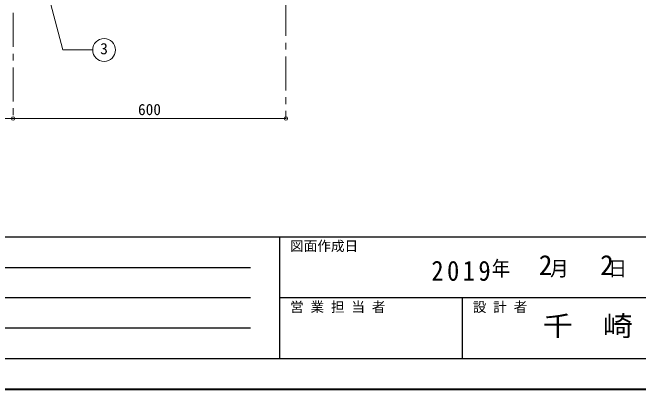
# Model space of a CAD drawing. Units: millimetres at full size, sheet at 1:15; details may follow other scales. Extents: x -3358 to 2717, y -2083 to 2132.
# Drawn here: x -992 to 384, y -2083 to -1254 of the extents above; entities that cross this region are included whole.
import ezdxf
from ezdxf.enums import TextEntityAlignment as Align

# ---------------------------------------------------------------- set-up
doc = ezdxf.new("R2010")
doc.units = ezdxf.units.MM
doc.header["$LTSCALE"] = 15
doc.header["$PDMODE"] = 32
doc.header["$PDSIZE"] = 7.5
doc.linetypes.add('CHAIN1', pattern=[8, 5, -1, 1, -1])
doc.layers.add('0-0_ﾚｲﾔ1', color=4, linetype='Continuous', lineweight=9)
doc.styles.add('ＭＳ ゴシック', font='')
doc.styles.get('ＭＳ ゴシック').set_extended_font_data('MS Gothic')

msp = doc.modelspace()

# ---------------------------------------------------------------- linework, layer by layer
at = {"layer": '0-0_ﾚｲﾔ1', "color": 7, "lineweight": 18}
for p in [(-958.29, -1048.98), (-815.88, -1336.41)]:
    msp.add_line(p, (-881.27, -1336.41), dxfattribs=at)
at = {"layer": '0-0_ﾚｲﾔ1', "linetype": 'CHAIN1'}
for p, q in [((-390.88, -1110.45), (-390.88, -1487.05)), ((-990.88, -1254.65), (-990.88, -1487.05))]:
    msp.add_line(p, q, dxfattribs=at)
at = {"layer": '0-0_ﾚｲﾔ1'}
for p, q in [((-990.88, -1487.05), (-2300.88, -1487.05)), ((-390.88, -1487.05), (-990.88, -1487.05))]:
    msp.add_line(p, q, dxfattribs=at)
at = {"layer": '0-0_ﾚｲﾔ1', "color": 6, "lineweight": 25}
for p, q in [((-3290.88, -1747.6), (2649.12, -1747.6)), ((-404.45, -2015.45), (-404.45, -1747.6)), ((-1861.6, -1814.56), (-468.74, -1814.56)), ((-468.74, -1881.53), (-1861.6, -1881.53)), ((2649.12, -1881.53), (-404.45, -1881.53)), ((-2.67, -2015.45), (-2.67, -1881.53)), ((-468.74, -1948.49), (-1861.6, -1948.49)), ((2649.12, -2015.45), (-3290.88, -2015.45))]:
    msp.add_line(p, q, dxfattribs=at)
at = {"layer": '0-0_ﾚｲﾔ1', "color": 1, "lineweight": 40}
msp.add_line((2716.62, -2082.95), (-3358.38, -2082.95), dxfattribs=at)
at = {"layer": '0-0_ﾚｲﾔ1', "color": 7, "lineweight": 18}
msp.add_circle((-790.88, -1336.41), 25, dxfattribs=at)
at = {"layer": '0-0_ﾚｲﾔ1', "color": 1}
for p in [(-990.88, -1487.05), (-390.88, -1487.05)]:
    msp.add_point(p, dxfattribs=at)

# ---------------------------------------------------------------- texts
at = {"layer": '0-0_ﾚｲﾔ1', "color": 7, "style": 'ＭＳ ゴシック'}
for s, height, p in [('3', 24.74, (-799.32, -1353.29)), ('600', 24.74, (-716.2, -1487.05)), ('図面作成日', 21.99, (-381.95, -1785.1)), ('2', 43.99, (165.12, -1844.56)), ('2', 43.99, (300.12, -1844.56)), ('営 業 担 当 者', 21.99, (-381.95, -1919.03)), ('設 計 者', 21.99, (19.83, -1919.03))]:
    msp.add_text(s, height=height, dxfattribs=at).set_placement(p, align=Align.BOTTOM_LEFT)
at = {"layer": '0-0_ﾚｲﾔ1', "color": 7, "style": 'ＭＳ ゴシック', "width": 1.1}
msp.add_text('千\u3000崎', height=43.99, dxfattribs=at).set_placement((174.12, -1978.49), align=Align.BOTTOM_LEFT)
at = {"layer": '0-0_ﾚｲﾔ1', "color": 7, "attachment_point": 7, "style": 'ＭＳ ゴシック'}
for s, insert, char_height in [('\\T1.28;\\W0.9;2019', (-71.13, -1844.56), 43.99), ('\\T1.27;\\W0.9;年\\~\\~\\~月\\~\\~\\~日', (61.62, -1837.06), 32.99)]:
    msp.add_mtext(s, dxfattribs=dict(at, insert=insert, char_height=char_height))

doc.saveas('drawing.dxf')
